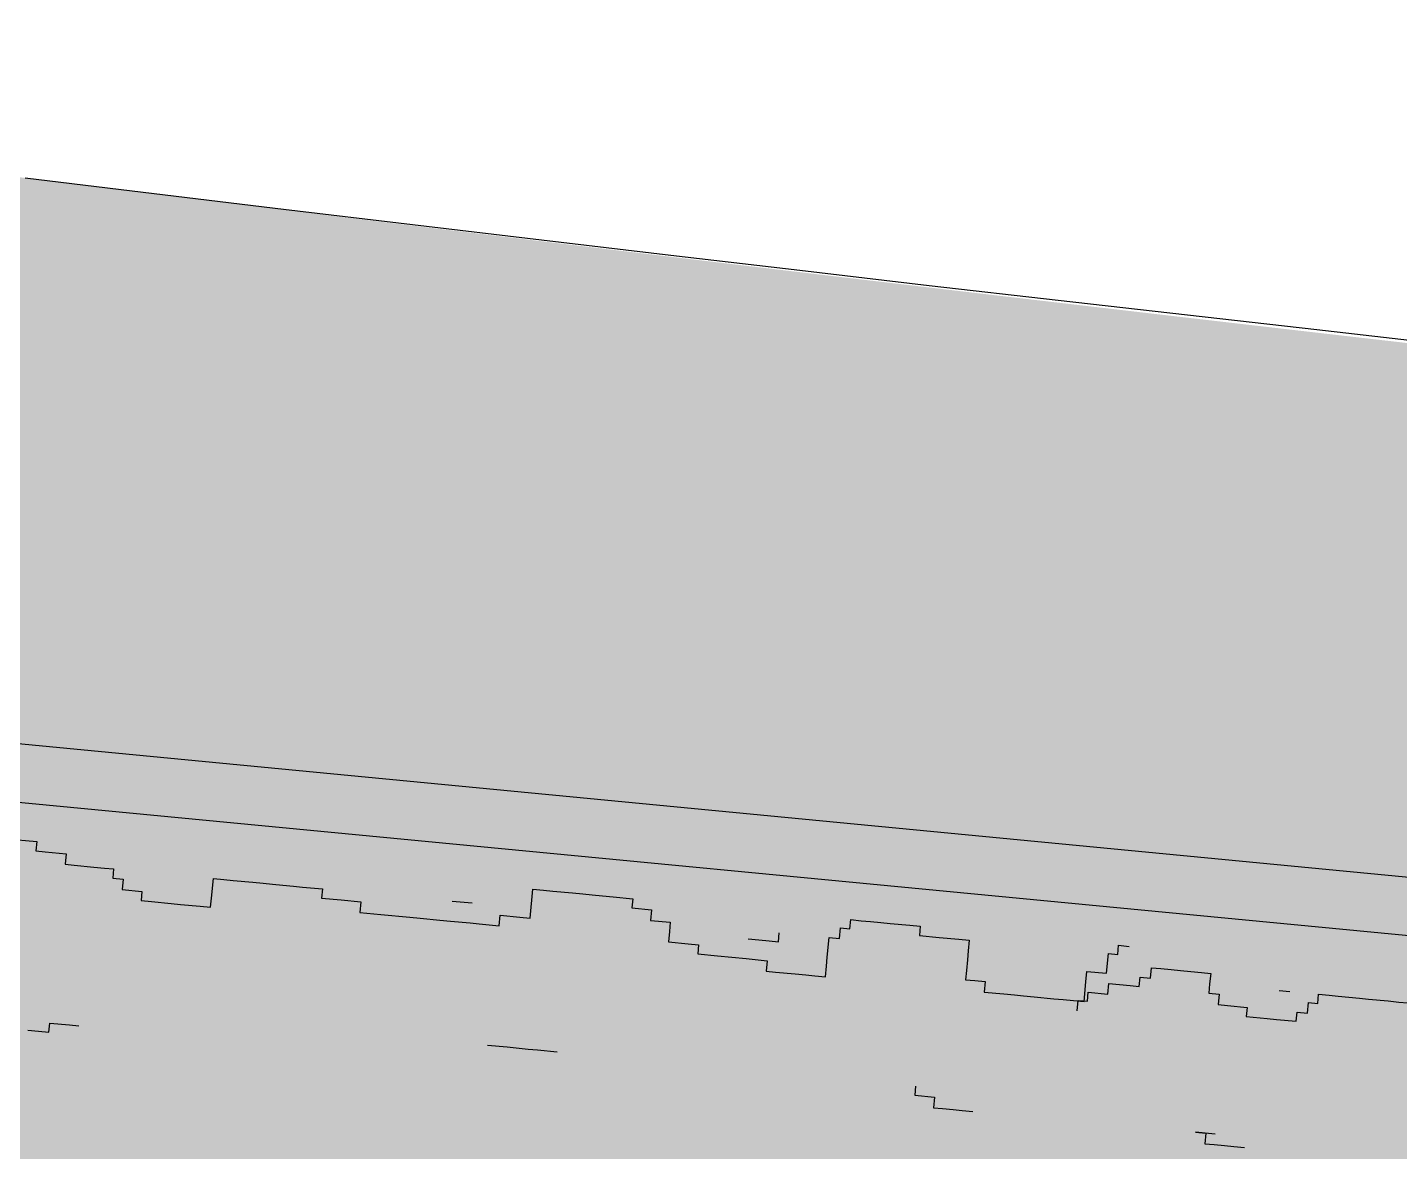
# Model space of a CAD drawing. Extents: x 302512 to 1034855, y -184136 to 410364.
# Drawn here: x 457203 to 462850, y -18536 to -13910 of the extents above; entities that cross this region are included whole.
import ezdxf

# ---------------------------------------------------------------- set-up
doc = ezdxf.new("R2010")
doc.units = 0
doc.header["$MEASUREMENT"] = 0
for name, color, linetype in [('WALL', 4, 'Continuous'), ('WZ', 2, 'Continuous'), ('总图线11', 41, 'Continuous'), ('环境', 8, 'Continuous')]:
    doc.layers.add(name, color=color, linetype=linetype)

# ---------------------------------------------------------------- blocks, each defined once
blk = doc.blocks.new('M_F21')
at = {"color": 3, "linetype": 'Continuous'}
for p, q in [((-3175.802406897511, 534.1438583831787), (-3150.468912744205, 534.1438583831787)), ((-3175.802406897511, 534.1438583831787), (-3175.802406897511, 534.1438583831787)), ((-3175.802406897511, 505.210737534775), (-3175.802406897511, 534.1438583831787)), ((-3150.468912744205, 534.1438583831787), (-3121.516347997571, 534.1438583831787)), ((-3150.468912744205, 534.1438583831787), (-3150.468912744205, 534.1438583831787)), ((-3121.516347997571, 534.1438583831787), (-3096.182853844266, 534.1438583831787)), ((-3121.516347997571, 534.1438583831787), (-3121.516347997571, 534.1438583831787)), ((-3096.182853844266, 534.1438583831787), (-3067.230289097632, 534.1438583831787)), ((-3096.182853844266, 534.1438583831787), (-3096.182853844266, 534.1438583831787)), ((-3067.230289097632, 534.1438583831787), (-3038.277724350997, 534.1438583831787)), ((-3067.230289097632, 534.1438583831787), (-3067.230289097632, 534.1438583831787)), ((-3038.277724350997, 534.1438583831787), (-3012.944230197692, 534.1438583831787)), ((-3038.277724350997, 534.1438583831787), (-3038.277724350997, 534.1438583831787)), ((-3012.944230197692, 534.1438583831787), (-3012.944230197692, 505.210737534775)), ((-3012.944230197692, 534.1438583831787), (-3012.944230197692, 534.1438583831787)), ((436.0300452451411, 559.4603391255332), (519.2686688917165, 559.4603391255332)), ((519.2686688917165, 559.4603391255332), (519.2686688917165, 534.1438583831787)), ((519.2686688917165, 559.4603391255332), (519.2686688917165, 559.4603391255332)), ((519.2686688917165, 534.1438583831787), (544.6021630450196, 534.1438583831787)), ((519.2686688917165, 534.1438583831787), (519.2686688917165, 534.1438583831787)), ((544.6021630450196, 534.1438583831787), (602.5072925382883, 534.1438583831787)), ((544.6021630450196, 534.1438583831787), (544.6021630450196, 534.1438583831787)), ((602.5072925382883, 534.1438583831787), (602.5072925382883, 505.210737534775)), ((1887.277353170195, 559.4603391255332), (1916.229917916829, 559.4603391255332)), ((1887.277353170195, 559.4603391255332), (1887.277353170195, 559.4603391255332)), ((1887.277353170195, 479.8942567924223), (1887.277353170195, 559.4603391255332)), ((1916.229917916829, 559.4603391255332), (1941.563412070134, 559.4603391255332)), ((1916.229917916829, 559.4603391255332), (1916.229917916829, 559.4603391255332)), ((1941.563412070134, 559.4603391255332), (1995.849470970075, 559.4603391255332)), ((1941.563412070134, 559.4603391255332), (1941.563412070134, 559.4603391255332)), ((1995.849470970075, 559.4603391255332), (2024.802035716708, 559.4603391255332)), ((1995.849470970075, 559.4603391255332), (1995.849470970075, 559.4603391255332)), ((2024.802035716708, 559.4603391255332), (2050.135529870015, 559.4603391255332)), ((2024.802035716708, 559.4603391255332), (2024.802035716708, 559.4603391255332)), ((2050.135529870015, 559.4603391255332), (2079.088094616647, 559.4603391255332)), ((2050.135529870015, 559.4603391255332), (2050.135529870015, 559.4603391255332)), ((2079.088094616647, 559.4603391255332), (2108.040659363283, 559.4603391255332)), ((2079.088094616647, 559.4603391255332), (2079.088094616647, 559.4603391255332)), ((2108.040659363283, 559.4603391255332), (2162.326718263223, 559.4603391255332)), ((2108.040659363283, 559.4603391255332), (2108.040659363283, 559.4603391255332)), ((2162.326718263223, 559.4603391255332), (2162.326718263223, 534.1438583831787)), ((2162.326718263223, 534.1438583831787), (2216.612777163162, 534.1438583831787)), ((2216.612777163162, 534.1438583831787), (2216.612777163162, 505.210737534775)), ((2216.612777163162, 534.1438583831787), (2216.612777163162, 534.1438583831787)), ((2737.758942602584, 534.1438583831787), (2763.092436755887, 534.1438583831787)), ((2737.758942602584, 534.1438583831787), (2737.758942602584, 534.1438583831787)), ((2737.758942602584, 505.210737534775), (2737.758942602584, 534.1438583831787)), ((2763.092436755887, 559.4603391255332), (2792.045001502524, 559.4603391255332)), ((2763.092436755887, 534.1438583831787), (2763.092436755887, 559.4603391255332)), ((2792.045001502524, 559.4603391255332), (2817.378495655827, 559.4603391255332)), ((2792.045001502524, 559.4603391255332), (2792.045001502524, 559.4603391255332)), ((2817.378495655827, 559.4603391255332), (2846.331060402463, 559.4603391255332)), ((2817.378495655827, 559.4603391255332), (2817.378495655827, 559.4603391255332)), ((2846.331060402463, 559.4603391255332), (2871.664554555766, 559.4603391255332)), ((2846.331060402463, 559.4603391255332), (2846.331060402463, 559.4603391255332)), ((2871.664554555766, 559.4603391255332), (2925.950613455709, 559.4603391255332)), ((2871.664554555766, 559.4603391255332), (2871.664554555766, 559.4603391255332)), ((2925.950613455709, 559.4603391255332), (2954.903178202341, 559.4603391255332)), ((2925.950613455709, 559.4603391255332), (2925.950613455709, 559.4603391255332)), ((2954.903178202341, 559.4603391255332), (2954.903178202341, 534.1438583831787)), ((2954.903178202341, 534.1438583831787), (3009.18923710228, 534.1438583831787)), ((3009.18923710228, 534.1438583831787), (3063.47529600222, 534.1438583831787)), ((3009.18923710228, 534.1438583831787), (3009.18923710228, 534.1438583831787)), ((3063.47529600222, 534.1438583831787), (3092.427860748856, 534.1438583831787)), ((3063.47529600222, 534.1438583831787), (3063.47529600222, 534.1438583831787)), ((3092.427860748856, 534.1438583831787), (3092.427860748856, 505.210737534775)), ((3092.427860748856, 534.1438583831787), (3092.427860748856, 534.1438583831787)), ((3476.049343641764, 534.1438583831787), (3501.382837795067, 534.1438583831787)), ((3476.049343641764, 534.1438583831787), (3476.049343641764, 534.1438583831787)), ((3476.049343641764, 479.8942567924223), (3476.049343641764, 534.1438583831787)), ((3501.382837795067, 559.4603391255332), (3530.335402541703, 559.4603391255332)), ((3501.382837795067, 534.1438583831787), (3501.382837795067, 559.4603391255332)), ((3530.335402541703, 559.4603391255332), (3530.335402541703, 559.4603391255332)), ((-3204.754971644145, 505.210737534775), (-3175.802406897511, 505.210737534775)), ((-3204.754971644145, 479.8942567924223), (-3204.754971644145, 505.210737534775)), ((-3175.802406897511, 505.210737534775), (-3175.802406897511, 505.210737534775)), ((-3012.944230197692, 505.210737534775), (-3012.944230197692, 479.8942567924223)), ((-3012.944230197692, 505.210737534775), (-3012.944230197692, 505.210737534775)), ((-2821.133488751238, 505.210737534775), (-2792.180924004604, 505.210737534775)), ((-2792.180924004604, 505.210737534775), (-2792.180924004604, 505.210737534775)), ((-2712.561370951359, 505.210737534775), (-2683.608806204725, 505.210737534775)), ((-2712.561370951359, 505.210737534775), (-2712.561370951359, 505.210737534775)), ((-2712.561370951359, 479.8942567924223), (-2712.561370951359, 505.210737534775)), ((-2683.608806204725, 505.210737534775), (-2658.275312051419, 505.210737534775)), ((-2683.608806204725, 505.210737534775), (-2683.608806204725, 505.210737534775)), ((-2658.275312051419, 505.210737534775), (-2629.322747304785, 505.210737534775)), ((-2658.275312051419, 505.210737534775), (-2658.275312051419, 505.210737534775)), ((-2629.322747304785, 505.210737534775), (-2600.37018255815, 505.210737534775)), ((-2629.322747304785, 505.210737534775), (-2629.322747304785, 505.210737534775)), ((-2600.37018255815, 505.210737534775), (-2575.036688404845, 505.210737534775)), ((-2600.37018255815, 505.210737534775), (-2600.37018255815, 505.210737534775)), ((-2575.036688404845, 505.210737534775), (-2520.750629504906, 505.210737534775)), ((-2575.036688404845, 505.210737534775), (-2575.036688404845, 505.210737534775)), ((-2520.750629504906, 505.210737534775), (-2491.798064758272, 505.210737534775)), ((-2520.750629504906, 505.210737534775), (-2520.750629504906, 505.210737534775)), ((-2491.798064758272, 505.210737534775), (-2466.464570604966, 505.210737534775)), ((-2491.798064758272, 505.210737534775), (-2491.798064758272, 505.210737534775)), ((602.5072925382883, 505.210737534775), (627.840786691595, 505.210737534775)), ((627.840786691595, 505.210737534775), (682.1268455915342, 505.210737534775)), ((627.840786691595, 505.210737534775), (627.840786691595, 505.210737534775)), ((682.1268455915342, 505.210737534775), (711.0794103381686, 505.210737534775)), ((682.1268455915342, 505.210737534775), (682.1268455915342, 505.210737534775)), ((711.0794103381686, 505.210737534775), (736.4129044914735, 505.210737534775)), ((711.0794103381686, 505.210737534775), (711.0794103381686, 505.210737534775)), ((736.4129044914735, 505.210737534775), (736.4129044914735, 479.8942567924223)), ((1011.462269584503, 505.210737534775), (1040.414834331135, 505.210737534775)), ((1011.462269584503, 505.210737534775), (1011.462269584503, 505.210737534775)), ((1011.462269584503, 450.9611359440187), (1011.462269584503, 505.210737534775)), ((1040.414834331135, 505.210737534775), (1065.748328484442, 505.210737534775)), ((1040.414834331135, 505.210737534775), (1040.414834331135, 505.210737534775)), ((1065.748328484442, 505.210737534775), (1120.034387384381, 505.210737534775)), ((1065.748328484442, 505.210737534775), (1065.748328484442, 505.210737534775)), ((1120.034387384381, 505.210737534775), (1148.986952131016, 505.210737534775)), ((1120.034387384381, 505.210737534775), (1120.034387384381, 505.210737534775)), ((1148.986952131016, 505.210737534775), (1174.32044628432, 505.210737534775)), ((1148.986952131016, 505.210737534775), (1148.986952131016, 505.210737534775)), ((1174.32044628432, 505.210737534775), (1203.273011030955, 505.210737534775)), ((1174.32044628432, 505.210737534775), (1174.32044628432, 505.210737534775)), ((1203.273011030955, 505.210737534775), (1232.225575777589, 505.210737534775)), ((1203.273011030955, 505.210737534775), (1203.273011030955, 505.210737534775)), ((1232.225575777589, 505.210737534775), (1257.559069930896, 505.210737534775)), ((1232.225575777589, 505.210737534775), (1232.225575777589, 505.210737534775)), ((1257.559069930896, 505.210737534775), (1311.845128830835, 505.210737534775)), ((1257.559069930896, 505.210737534775), (1257.559069930896, 505.210737534775)), ((1311.845128830835, 505.210737534775), (1311.845128830835, 479.8942567924223)), ((1670.133117570436, 505.210737534775), (1670.133117570436, 505.210737534775)), ((1724.419176470376, 505.210737534775), (1670.133117570436, 505.210737534775)), ((2216.612777163162, 505.210737534775), (2270.898836063101, 505.210737534775)), ((2270.898836063101, 505.210737534775), (2270.898836063101, 479.8942567924223)), ((2270.898836063101, 505.210737534775), (2270.898836063101, 505.210737534775)), ((2571.281695309433, 505.210737534775), (2571.281695309433, 505.210737534775)), ((2571.281695309433, 479.8942567924223), (2571.281695309433, 505.210737534775)), ((2708.806377855948, 505.210737534775), (2737.758942602584, 505.210737534775)), ((2708.806377855948, 450.9611359440187), (2708.806377855948, 505.210737534775)), ((3092.427860748856, 505.210737534775), (3092.427860748856, 479.8942567924223)), ((3092.427860748856, 505.210737534775), (3092.427860748856, 505.210737534775)), ((-3287.99359529072, 479.8942567924223), (-3259.041030544086, 479.8942567924223)), ((-3287.99359529072, 479.8942567924223), (-3287.99359529072, 479.8942567924223)), ((-3287.99359529072, 450.9611359440187), (-3287.99359529072, 479.8942567924223)), ((-3259.041030544086, 479.8942567924223), (-3230.088465797451, 479.8942567924223)), ((-3259.041030544086, 479.8942567924223), (-3259.041030544086, 479.8942567924223)), ((-3230.088465797451, 479.8942567924223), (-3204.754971644145, 479.8942567924223)), ((-3230.088465797451, 479.8942567924223), (-3230.088465797451, 479.8942567924223)), ((-3012.944230197692, 479.8942567924223), (-2983.991665451058, 479.8942567924223)), ((-3012.944230197692, 479.8942567924223), (-3012.944230197692, 479.8942567924223)), ((-2983.991665451058, 479.8942567924223), (-2983.991665451058, 450.9611359440187)), ((-2737.894865104665, 479.8942567924223), (-2712.561370951359, 479.8942567924223)), ((-2737.894865104665, 450.9611359440187), (-2737.894865104665, 479.8942567924223)), ((736.4129044914735, 479.8942567924223), (765.3654692381097, 479.8942567924223)), ((765.3654692381097, 479.8942567924223), (765.3654692381097, 450.9611359440187)), ((765.3654692381097, 479.8942567924223), (765.3654692381097, 479.8942567924223)), ((1311.845128830835, 479.8942567924223), (1366.131187730774, 479.8942567924223)), ((1366.131187730774, 479.8942567924223), (1420.417246630714, 479.8942567924223)), ((1366.131187730774, 479.8942567924223), (1366.131187730774, 479.8942567924223)), ((1420.417246630714, 479.8942567924223), (1420.417246630714, 450.9611359440187)), ((1804.038729523621, 479.8942567924223), (1858.324788423561, 479.8942567924223)), ((1804.038729523621, 479.8942567924223), (1804.038729523621, 479.8942567924223)), ((1804.038729523621, 450.9611359440187), (1804.038729523621, 479.8942567924223)), ((1858.324788423561, 479.8942567924223), (1887.277353170195, 479.8942567924223)), ((1858.324788423561, 479.8942567924223), (1858.324788423561, 479.8942567924223)), ((2270.898836063101, 479.8942567924223), (2270.898836063101, 450.9611359440187)), ((2270.898836063101, 479.8942567924223), (2270.898836063101, 479.8942567924223)), ((2488.043071662862, 479.8942567924223), (2516.995636409494, 479.8942567924223)), ((2516.995636409494, 479.8942567924223), (2545.94820115613, 479.8942567924223)), ((2516.995636409494, 479.8942567924223), (2516.995636409494, 479.8942567924223)), ((2545.94820115613, 479.8942567924223), (2571.281695309433, 479.8942567924223)), ((2545.94820115613, 479.8942567924223), (2545.94820115613, 479.8942567924223)), ((2571.281695309433, 479.8942567924223), (2571.281695309433, 479.8942567924223)), ((3092.427860748856, 479.8942567924223), (3092.427860748856, 450.9611359440187)), ((3092.427860748856, 479.8942567924223), (3092.427860748856, 479.8942567924223)), ((3421.763284741821, 479.8942567924223), (3476.049343641764, 479.8942567924223)), ((3421.763284741821, 450.9611359440187), (3421.763284741821, 479.8942567924223)), ((-3367.613148343964, 425.6446552016641), (-3342.279654190659, 425.6446552016641)), ((-3367.613148343964, 396.7115343532605), (-3367.613148343964, 425.6446552016641)), ((-3342.279654190659, 450.9611359440187), (-3287.99359529072, 450.9611359440187)), ((-3342.279654190659, 450.9611359440187), (-3342.279654190659, 450.9611359440187)), ((-3342.279654190659, 425.6446552016641), (-3342.279654190659, 450.9611359440187)), ((-3287.99359529072, 450.9611359440187), (-3287.99359529072, 450.9611359440187)), ((-2983.991665451058, 450.9611359440187), (-2958.658171297752, 450.9611359440187)), ((-2958.658171297752, 450.9611359440187), (-2904.372112397812, 450.9611359440187)), ((-2958.658171297752, 450.9611359440187), (-2958.658171297752, 450.9611359440187)), ((-2904.372112397812, 450.9611359440187), (-2904.372112397812, 425.6446552016641)), ((-2904.372112397812, 425.6446552016641), (-2846.466982904543, 425.6446552016641)), ((-2846.466982904543, 425.6446552016641), (-2821.133488751238, 425.6446552016641)), ((-2846.466982904543, 425.6446552016641), (-2846.466982904543, 425.6446552016641)), ((-2821.133488751238, 425.6446552016641), (-2766.847429851299, 425.6446552016641)), ((-2821.133488751238, 425.6446552016641), (-2821.133488751238, 425.6446552016641)), ((-2766.847429851299, 450.9611359440187), (-2737.894865104665, 450.9611359440187)), ((-2766.847429851299, 450.9611359440187), (-2766.847429851299, 450.9611359440187)), ((-2766.847429851299, 425.6446552016641), (-2766.847429851299, 450.9611359440187)), ((-2766.847429851299, 425.6446552016641), (-2766.847429851299, 425.6446552016641)), ((-2737.894865104665, 450.9611359440187), (-2737.894865104665, 450.9611359440187)), ((765.3654692381097, 450.9611359440187), (819.6515281380489, 450.9611359440187)), ((765.3654692381097, 450.9611359440187), (765.3654692381097, 450.9611359440187)), ((819.6515281380489, 450.9611359440187), (819.6515281380489, 425.6446552016641)), ((819.6515281380489, 425.6446552016641), (848.6040928846814, 425.6446552016641)), ((848.6040928846814, 425.6446552016641), (902.8901517846225, 425.6446552016641)), ((848.6040928846814, 425.6446552016641), (848.6040928846814, 425.6446552016641)), ((902.8901517846225, 425.6446552016641), (928.2236459379274, 425.6446552016641)), ((902.8901517846225, 425.6446552016641), (902.8901517846225, 425.6446552016641)), ((928.2236459379274, 425.6446552016641), (982.5097048378666, 425.6446552016641)), ((928.2236459379274, 425.6446552016641), (928.2236459379274, 425.6446552016641)), ((982.5097048378666, 425.6446552016641), (1011.462269584503, 425.6446552016641)), ((982.5097048378666, 425.6446552016641), (982.5097048378666, 425.6446552016641)), ((1011.462269584503, 450.9611359440187), (1011.462269584503, 450.9611359440187)), ((1011.462269584503, 425.6446552016641), (1011.462269584503, 450.9611359440187)), ((1011.462269584503, 425.6446552016641), (1011.462269584503, 425.6446552016641)), ((1420.417246630714, 450.9611359440187), (1478.322376123982, 450.9611359440187)), ((1478.322376123982, 450.9611359440187), (1557.941929177228, 450.9611359440187)), ((1478.322376123982, 450.9611359440187), (1478.322376123982, 450.9611359440187)), ((1557.941929177228, 450.9611359440187), (1586.894493923861, 450.9611359440187)), ((1557.941929177228, 450.9611359440187), (1557.941929177228, 450.9611359440187)), ((1586.894493923861, 450.9611359440187), (1641.180552823802, 450.9611359440187)), ((1586.894493923861, 450.9611359440187), (1586.894493923861, 450.9611359440187)), ((1641.180552823802, 450.9611359440187), (1670.133117570436, 450.9611359440187)), ((1641.180552823802, 450.9611359440187), (1641.180552823802, 450.9611359440187)), ((1670.133117570436, 450.9611359440187), (1724.419176470376, 450.9611359440187)), ((1670.133117570436, 450.9611359440187), (1670.133117570436, 450.9611359440187)), ((1724.419176470376, 450.9611359440187), (1749.752670623682, 450.9611359440187)), ((1724.419176470376, 450.9611359440187), (1724.419176470376, 450.9611359440187)), ((1749.752670623682, 450.9611359440187), (1804.038729523621, 450.9611359440187)), ((1749.752670623682, 450.9611359440187), (1749.752670623682, 450.9611359440187)), ((1804.038729523621, 450.9611359440187), (1804.038729523621, 450.9611359440187)), ((2270.898836063101, 450.9611359440187), (2325.18489496304, 450.9611359440187)), ((2270.898836063101, 450.9611359440187), (2270.898836063101, 450.9611359440187)), ((2325.18489496304, 450.9611359440187), (2354.137459709676, 450.9611359440187)), ((2325.18489496304, 450.9611359440187), (2325.18489496304, 450.9611359440187)), ((2354.137459709676, 450.9611359440187), (2354.137459709676, 425.6446552016641)), ((2354.137459709676, 425.6446552016641), (2408.423518609616, 425.6446552016641)), ((2408.423518609616, 425.6446552016641), (2488.043071662862, 425.6446552016641)), ((2408.423518609616, 425.6446552016641), (2408.423518609616, 425.6446552016641)), ((2488.043071662862, 425.6446552016641), (2545.94820115613, 425.6446552016641)), ((2488.043071662862, 425.6446552016641), (2488.043071662862, 425.6446552016641)), ((2545.94820115613, 425.6446552016641), (2545.94820115613, 396.7115343532605)), ((2708.806377855948, 450.9611359440187), (2708.806377855948, 450.9611359440187)), ((2708.806377855948, 425.6446552016641), (2708.806377855948, 450.9611359440187)), ((2708.806377855948, 425.6446552016641), (2708.806377855948, 425.6446552016641)), ((2708.806377855948, 396.7115343532605), (2708.806377855948, 425.6446552016641)), ((3092.427860748856, 450.9611359440187), (3092.427860748856, 425.6446552016641)), ((3092.427860748856, 450.9611359440187), (3092.427860748856, 450.9611359440187)), ((3092.427860748856, 425.6446552016641), (3117.761354902159, 425.6446552016641)), ((3092.427860748856, 425.6446552016641), (3092.427860748856, 425.6446552016641)), ((3117.761354902159, 425.6446552016641), (3146.713919648795, 425.6446552016641)), ((3117.761354902159, 425.6446552016641), (3117.761354902159, 425.6446552016641)), ((3146.713919648795, 425.6446552016641), (3146.713919648795, 396.7115343532605)), ((3421.763284741821, 450.9611359440187), (3421.763284741821, 450.9611359440187)), ((3421.763284741821, 396.7115343532605), (3421.763284741821, 450.9611359440187)), ((2545.94820115613, 396.7115343532605), (2571.281695309433, 396.7115343532605)), ((2571.281695309433, 396.7115343532605), (2625.567754209373, 396.7115343532605)), ((2571.281695309433, 396.7115343532605), (2571.281695309433, 396.7115343532605)), ((2625.567754209373, 396.7115343532605), (2654.520318956009, 396.7115343532605)), ((2625.567754209373, 396.7115343532605), (2625.567754209373, 396.7115343532605)), ((2654.520318956009, 396.7115343532605), (2679.853813109316, 396.7115343532605)), ((2654.520318956009, 396.7115343532605), (2654.520318956009, 396.7115343532605)), ((2679.853813109316, 396.7115343532605), (2708.806377855948, 396.7115343532605)), ((2679.853813109316, 396.7115343532605), (2679.853813109316, 396.7115343532605)), ((2708.806377855948, 396.7115343532605), (2708.806377855948, 396.7115343532605)), ((3146.713919648795, 396.7115343532605), (3200.999978548734, 396.7115343532605)), ((3200.999978548734, 396.7115343532605), (3229.952543295371, 396.7115343532605)), ((3200.999978548734, 396.7115343532605), (3200.999978548734, 396.7115343532605)), ((3229.952543295371, 396.7115343532605), (3255.286037448674, 396.7115343532605)), ((3229.952543295371, 396.7115343532605), (3229.952543295371, 396.7115343532605)), ((3255.286037448674, 396.7115343532605), (3284.23860219531, 396.7115343532605)), ((3255.286037448674, 396.7115343532605), (3255.286037448674, 396.7115343532605)), ((3284.23860219531, 396.7115343532605), (3338.524661095249, 396.7115343532605)), ((3284.23860219531, 396.7115343532605), (3284.23860219531, 396.7115343532605)), ((3338.524661095249, 396.7115343532605), (3363.858155248552, 396.7115343532605)), ((3338.524661095249, 396.7115343532605), (3338.524661095249, 396.7115343532605)), ((3363.858155248552, 396.7115343532605), (3392.810719995188, 396.7115343532605)), ((3363.858155248552, 396.7115343532605), (3363.858155248552, 396.7115343532605)), ((3392.810719995188, 396.7115343532605), (3421.763284741821, 396.7115343532605)), ((3392.810719995188, 396.7115343532605), (3392.810719995188, 396.7115343532605)), ((3421.763284741821, 396.7115343532605), (3421.763284741821, 396.7115343532605)), ((1804.038729523621, 121.8468862934224), (1858.324788423561, 121.8468862934224)), ((1858.324788423561, 121.8468862934224), (1916.229917916829, 121.8468862934224)), ((1858.324788423561, 121.8468862934224), (1858.324788423561, 121.8468862934224)), ((1916.229917916829, 121.8468862934224), (1941.563412070134, 121.8468862934224)), ((1916.229917916829, 121.8468862934224), (1916.229917916829, 121.8468862934224)), ((1941.563412070134, 121.8468862934224), (1995.849470970075, 121.8468862934224)), ((1941.563412070134, 121.8468862934224), (1941.563412070134, 121.8468862934224)), ((1995.849470970075, 121.8468862934224), (1995.849470970075, 121.8468862934224)), ((2983.855742948977, 121.8468862934224), (2983.855742948977, 96.53040555106963)), ((-3012.944230197692, 96.53040555106963), (-2983.991665451058, 96.53040555106963)), ((-3012.944230197692, 96.53040555106963), (-3012.944230197692, 96.53040555106963)), ((-2958.658171297752, 96.53040555106963), (-3012.944230197692, 96.53040555106963)), ((-2983.991665451058, 96.53040555106963), (-2983.991665451058, 67.59728470266418)), ((2983.855742948977, 96.53040555106963), (3038.141801848917, 96.53040555106963)), ((2983.855742948977, 96.53040555106963), (2983.855742948977, 96.53040555106963)), ((3038.141801848917, 96.53040555106963), (3038.141801848917, 67.59728470266418)), ((-2983.991665451058, 67.59728470266418), (-2958.658171297752, 67.59728470266418)), ((-2958.658171297752, 67.59728470266418), (-2929.705606551118, 67.59728470266418)), ((-2958.658171297752, 67.59728470266418), (-2958.658171297752, 67.59728470266418)), ((-2929.705606551118, 67.59728470266418), (-2904.372112397812, 67.59728470266418)), ((-2929.705606551118, 67.59728470266418), (-2929.705606551118, 67.59728470266418)), ((-2904.372112397812, 67.59728470266418), (-2875.419547651178, 67.59728470266418)), ((-2904.372112397812, 67.59728470266418), (-2904.372112397812, 67.59728470266418)), ((-2875.419547651178, 67.59728470266418), (-2875.419547651178, 67.59728470266418)), ((544.6021630450196, 42.28080396031146), (573.5547277916558, 42.28080396031146)), ((573.5547277916558, 42.28080396031146), (602.5072925382883, 42.28080396031146)), ((573.5547277916558, 42.28080396031146), (573.5547277916558, 42.28080396031146)), ((602.5072925382883, 67.59728470266418), (656.7933514382294, 67.59728470266418)), ((602.5072925382883, 67.59728470266418), (602.5072925382883, 67.59728470266418)), ((602.5072925382883, 42.28080396031146), (602.5072925382883, 67.59728470266418)), ((602.5072925382883, 42.28080396031146), (602.5072925382883, 42.28080396031146)), ((656.7933514382294, 67.59728470266418), (682.1268455915342, 67.59728470266418)), ((656.7933514382294, 67.59728470266418), (656.7933514382294, 67.59728470266418)), ((682.1268455915342, 67.59728470266418), (682.1268455915342, 67.59728470266418)), ((3038.141801848917, 67.59728470266418), (3063.47529600222, 67.59728470266418)), ((3063.47529600222, 67.59728470266418), (3092.427860748856, 67.59728470266418)), ((3063.47529600222, 67.59728470266418), (3063.47529600222, 67.59728470266418)), ((3092.427860748856, 67.59728470266418), (3117.761354902159, 67.59728470266418)), ((3092.427860748856, 67.59728470266418), (3092.427860748856, 67.59728470266418)), ((3117.761354902159, 67.59728470266418), (3146.713919648795, 67.59728470266418)), ((3117.761354902159, 67.59728470266418), (3117.761354902159, 67.59728470266418)), ((3146.713919648795, 67.59728470266418), (3146.713919648795, 67.59728470266418))]:
    blk.add_line(p, q, dxfattribs=at)
at = {"width": 0.8, "flags": 9}
for tag in ['YSIZE', 'XSIZE']:
    blk.add_attdef(tag, (0, 0), '', height=0.5, dxfattribs=at)

msp = doc.modelspace()

# ---------------------------------------------------------------- hatches: boundary and pattern name
at = {"linetype": 'ByBlock', "lineweight": 5}
h = msp.add_hatch(color=256, dxfattribs=at)
h.paths.add_polyline_path([(449237.8332280766, -10247.49772148626), (447442.2985553395, -10200.03156494396), (447475.0090455662, -8962.66955118673), (449270.5437183033, -9010.13570772903)], flags=16)
h.paths.add_polyline_path([(446474.5732798229, -11002.26743065612), (448197.9207322251, -14686.67290019291), (450305.0522746693, -11103.52869772213)], flags=17)
edge = h.paths.add_edge_path()
edge.add_line((499629.4636816632, -17475.1051760246), (302511.8760555636, -12264.17027913826))
edge.add_line((449253.6531622063, -8001.501545720268), (445943.9728309761, -133199.0362653066))
at = {"layer": '环境'}
h = msp.add_hatch(dxfattribs=at)
h.set_pattern_fill('ANGLE,_O', color=256, scale=3000)
h.set_pattern_definition([(0, (-609984.0939585507, -119640.7769003473), (0, 825.0000000000001), [600, -225]), (90, (-609984.0939585507, -119640.7769003473), (-825.0000000000001, 5.051501209517306e-14), [600, -225])])
edge = h.paths.add_edge_path()
edge.add_arc((456452.5202698254, -20483.03600952902), 5999.999999882882, 82.90610739022549, 136.7172286932041, ccw=False)
edge.add_arc((529230.5564035431, 564349.7677956127), 583343.7460008563, 262.9064421242585, 271.3139044814773)
edge.add_arc((556282.2267406606, -32330.84227312566), 19209.61674449953, 135.390996447, 143.8505578282533)
edge.add_arc((523139.7908070374, 498264.9605886798), 519563.4119421407, 267.02239156334633, 271.9446668256243, ccw=False)
edge.add_line((496150.7153754483, -20596.9948833962), (452084.6465785343, -16369.43911441136))
edge = h.paths.add_edge_path()
edge.add_arc((557649.2972619648, -28887.4074915247), 12195.37604413375, 122.3331244259789, 138.4177400750413, ccw=False)
edge.add_line((551126.7109780756, -18582.89076209709), (563157.0100887832, -18006.58508349324))
edge.add_arc((576761.7066860453, 6333.997658741195), 27884.61471376488, 240.7978392002225, 252.5319908396245)
edge.add_arc((-697884.8105419346, 47187662.48797935), 47224907.05095948, 271.5129119605803, 271.53649819632426, ccw=False)
edge.add_line((548957.8885803409, -20781.98179117788), (548527.1118179576, -20793.40171051768))
edge = h.paths.add_edge_path()
edge.add_line((626586.9758837472, -14296.28622386651), (626866.4842934804, -14065.55741847632))
edge.add_arc((622239.3367429655, -17885.17854441365), 5999.99999999521, 39.53901633858169, 100.4383675919696)
edge.add_arc((577050.392796655, 207323.149270234), 223698.033626444, 274.291430304433, 281.3702984552263, ccw=False)
edge.add_arc((576761.7066861086, 6333.997658622451), 27884.61471362988, 294.3952189639236, 307.6369724271134, ccw=False)
edge.add_arc((-3202813.969650181, 30587041.36929663), 30840004.67889177, 277.0611024603429, 277.11889753257)
edge.add_line((619149.7247513805, -15221.32666661206), (626586.9758837472, -14296.28622386654))

# ---------------------------------------------------------------- linework, layer by layer
at = {"layer": 'WALL'}
msp.add_line((451040.8254242192, -16269.29829715239), (496150.7153754483, -20596.9948833962), dxfattribs=at)
at = {"layer": 'WZ'}
msp.add_arc((530889.9137620254, 589905.7108593327), 608910.863788416, 263.0484554081289, 275.9291569592512, dxfattribs=at)
at = {"layer": '总图线11'}
msp.add_line((451256.8089376937, -16531.12098876433), (496134.8395282279, -20836.57373974519), dxfattribs=at)

# ---------------------------------------------------------------- block references
at = {"xscale": 1.5, "yscale": 1.5, "zscale": 1.5, "rotation": 354.526820015691}
for p in [(456385.5311140247, -18021.42203553743), (466495.1314985327, -19031.06725956185)]:
    msp.add_blockref('M_F21', p, dxfattribs=at)

doc.saveas('drawing.dxf')
